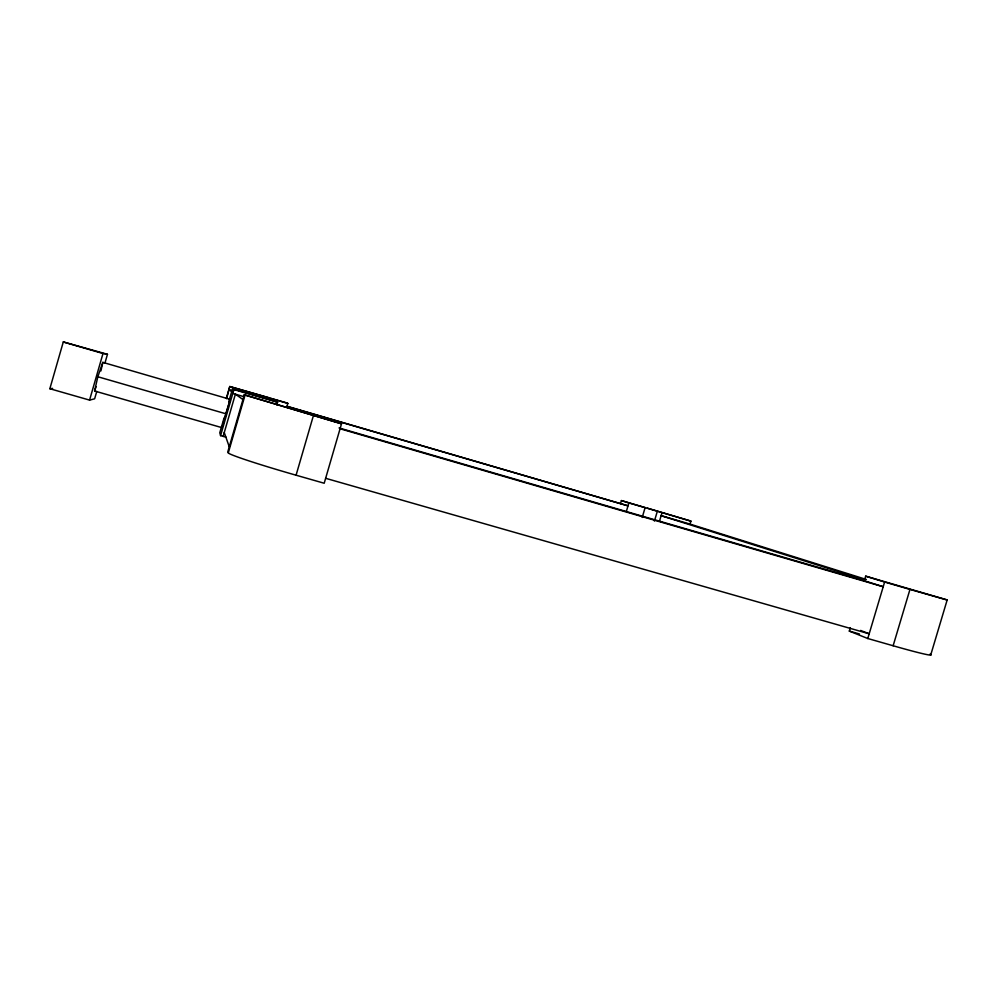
<?xml version="1.0" encoding="UTF-8"?>
<svg xmlns="http://www.w3.org/2000/svg" width="997" height="997" viewBox="0 0 997 997"><rect width="100%" height="100%" fill="white"/><g stroke="black" fill="none" stroke-linecap="round" stroke-linejoin="round"><path stroke-width="1.5" d="M94.603 390.998L97.818 376.741L102.841 362.372L230.245 399.398L222.044 427.688L94.603 390.998L96.098 386.686M100.909 370.934L102.841 362.372M222.044 427.688L225.546 414.64M96.784 391.385L94.64 398.8L89.568 400.109L49.85 388.718L63.297 341.946L107.464 354.296L104.909 363.207M89.568 400.109L102.99 353.511L107.464 354.296M226.356 398.302L229.784 386.5L269.302 397.853M226.593 398.65L229.784 386.5M224.101 417.83L219.776 432.773L220.574 435.639L226.082 437.222M228.861 401.392L232.525 388.755L274.262 400.931L277.565 402.314L276.83 404.869M220.574 435.639L233.921 389.59L232.525 388.755M223.154 436.374L235.379 394.176L242.956 399.548M244.327 394.824L227.889 451.529L228.301 452.85A66.562 2.754 16.1 0 0 296.072 475.208L324.199 483.246L341.51 423.8L244.327 394.824L341.51 423.8M228.301 452.85L245.013 395.211M230.07 386.662L286.289 402.8L287.834 403.386L286.949 406.427L628.01 505.84L286.912 406.228M296.072 475.208L313.407 415.612M620.545 503.473L621.405 500.581L690.921 521.119L690.036 524.098L866.381 579.494M626.39 511.336L628.883 502.899L621.405 500.581M642.218 517.431L645.109 507.635L628.883 502.899M654.431 521.095L657.335 511.237M659.478 521.244L661.996 512.682M929.977 654.169A65.291 2.405 16.9 0 1 893.138 645.757L867.776 638.516L849.319 631.089L850.341 627.661M340.064 428.76L883.217 586.747L864.312 580.753L865.67 576.166L946.278 599.658L947.15 600.02L930.7 655.054M867.776 638.516L884.613 582.036L865.67 576.166M893.138 645.757L909.962 589.414L947.15 600.02M225.945 413.182L230.245 399.398M49.85 388.718L52.604 388.394M325.633 478.298L869.185 633.805L860.635 630.44M849.319 631.089L859.489 633.992M97.818 376.741L226.344 413.917M270.536 398.339L287.834 403.386M233.921 389.59L277.565 402.314M232.139 390.637L229.16 389.777L231.541 391.46M690.036 524.098L661.123 515.673L864.2 579.743M63.297 341.946L102.99 353.511M884.613 582.036L909.962 589.414M232.8 393.429L244.265 396.769M339.042 427.95L864.312 580.753M647.402 508.171L690.921 521.119M224.263 432.548L229.26 446.806"/></g></svg>
